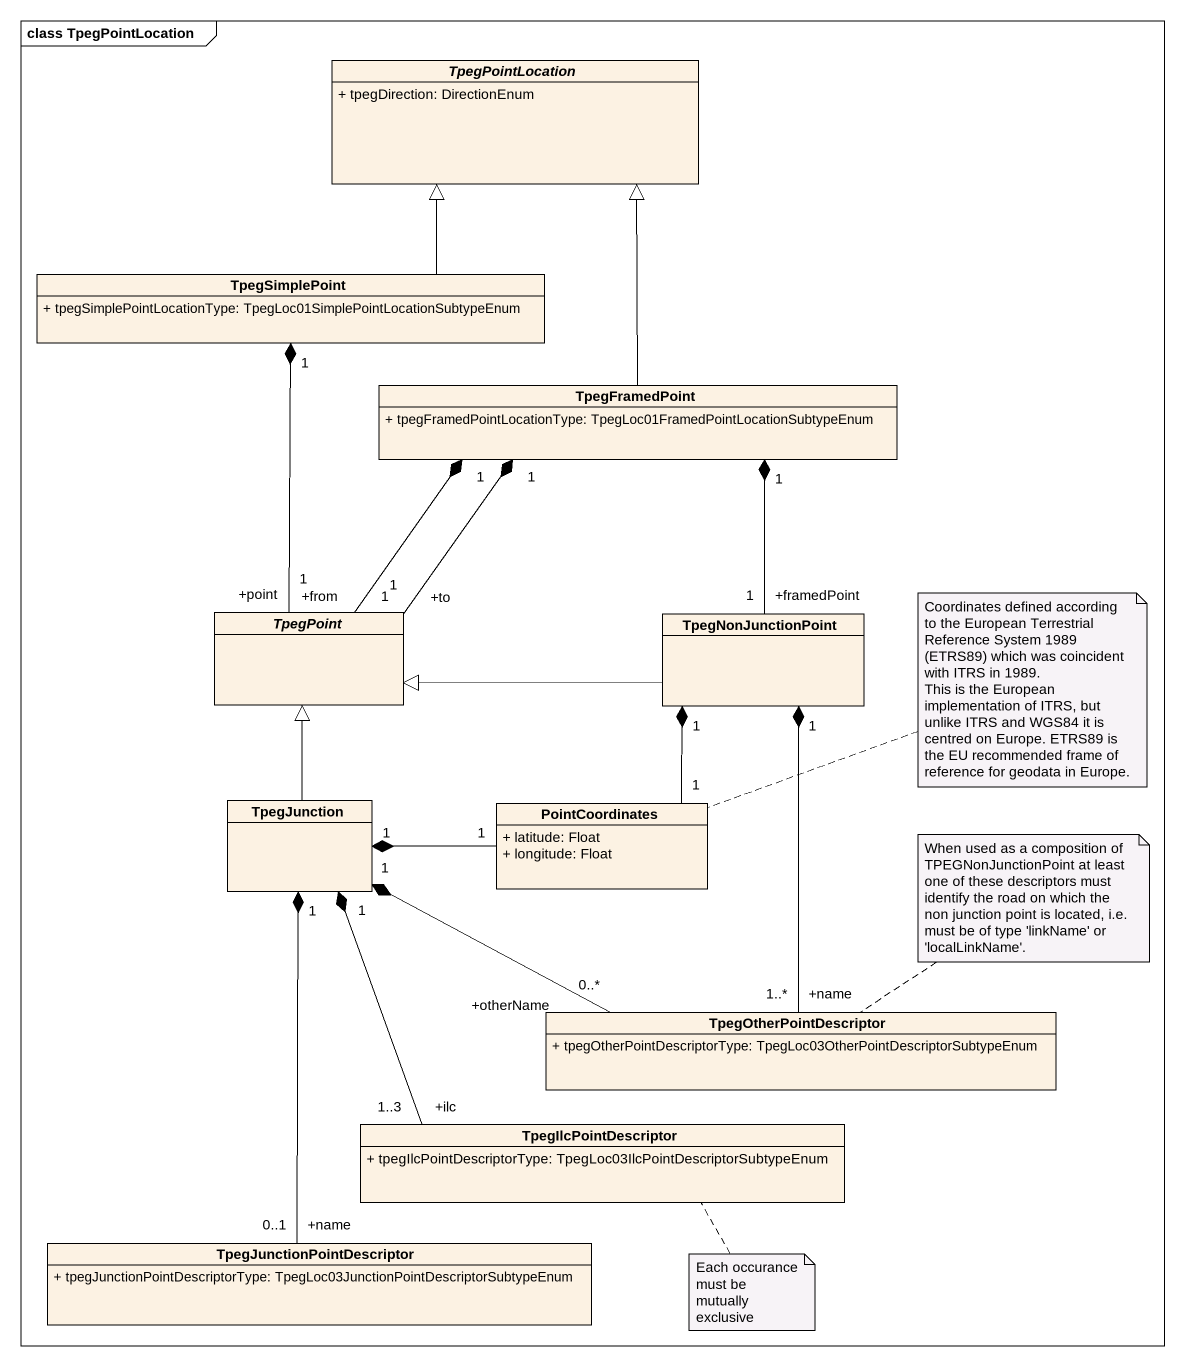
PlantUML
@startuml
mainframe class TpegPointLocation
hide circle
hide empty members
skinparam classAttributeIconSize 0
abstract class TpegPointLocation {
  + tpegDirection: DirectionEnum
}
class TpegSimplePoint {
  + tpegSimplePointLocationType: TpegLoc01SimplePointLocationSubtypeEnum
}
class TpegFramedPoint {
  + tpegFramedPointLocationType: TpegLoc01FramedPointLocationSubtypeEnum
}
abstract class TpegPoint
class TpegNonJunctionPoint
class TpegJunction
class PointCoordinates {
  + latitude: Float
  + longitude: Float
}
class TpegOtherPointDescriptor {
  + tpegOtherPointDescriptorType: TpegLoc03OtherPointDescriptorSubtypeEnum
}
class TpegIlcPointDescriptor {
  + tpegIlcPointDescriptorType: TpegLoc03IlcPointDescriptorSubtypeEnum
}
class TpegJunctionPointDescriptor {
  + tpegJunctionPointDescriptorType: TpegLoc03JunctionPointDescriptorSubtypeEnum
}
TpegSimplePoint -up-|> TpegPointLocation
TpegFramedPoint -up-|> TpegPointLocation
TpegPoint "+point\n1" -up-* "1" TpegSimplePoint
TpegPoint "+from\n1" -up-* "1" TpegFramedPoint
TpegPoint "+to\n1" -up-* "1" TpegFramedPoint
TpegNonJunctionPoint "+framedPoint\n1" -up-* "1" TpegFramedPoint
TpegNonJunctionPoint -left-|> TpegPoint
TpegJunction -up-|> TpegPoint
PointCoordinates "1" -up-* "1" TpegNonJunctionPoint
PointCoordinates "1" -left-* "1" TpegJunction
TpegOtherPointDescriptor "+name\n1..*" -up-* "1" TpegNonJunctionPoint
TpegOtherPointDescriptor "+otherName\n0..*" -left-* "1" TpegJunction
TpegIlcPointDescriptor "+ilc\n1..3" -up-* "1" TpegJunction
TpegJunctionPointDescriptor "+name\n0..1" -up-* "1" TpegJunction
note right of PointCoordinates
  Coordinates defined according to the European Terrestrial Reference System 1989 (ETRS89) which was coincident with ITRS in 1989.
  This is the European implementation of ITRS, but unlike ITRS and WGS84 it is centred on Europe. ETRS89 is the EU recommended frame of reference for geodata in Europe.
end note
note top of TpegOtherPointDescriptor : When used as a composition of TPEGNonJunctionPoint at least one of these descriptors must identify the road on which the non junction point is located, i.e. must be of type 'linkName' or 'localLinkName'.
note bottom of TpegIlcPointDescriptor : Each occurance must be mutually exclusive
@enduml
